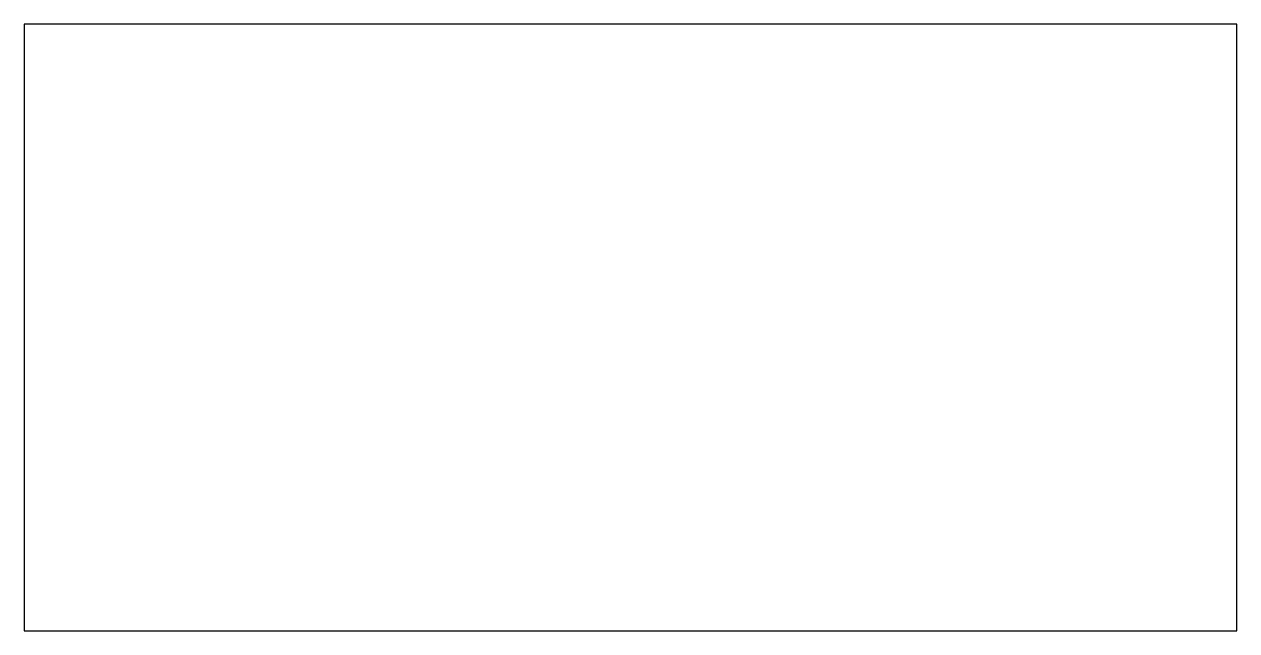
# Model space of a CAD drawing. Extents: x 0 to 3050, y 0 to 1525.
import ezdxf

# ---------------------------------------------------------------- set-up
doc = ezdxf.new("R2010")
doc.units = 0
doc.layers.get('0').update_dxf_attribs({"linetype": 'CONTINUOUS'})

msp = doc.modelspace()

# ---------------------------------------------------------------- linework, layer by layer
msp.add_lwpolyline([(3050, 1525), (0, 1525), (0, 0), (3050, 0)], close=True)

doc.saveas('drawing.dxf')
